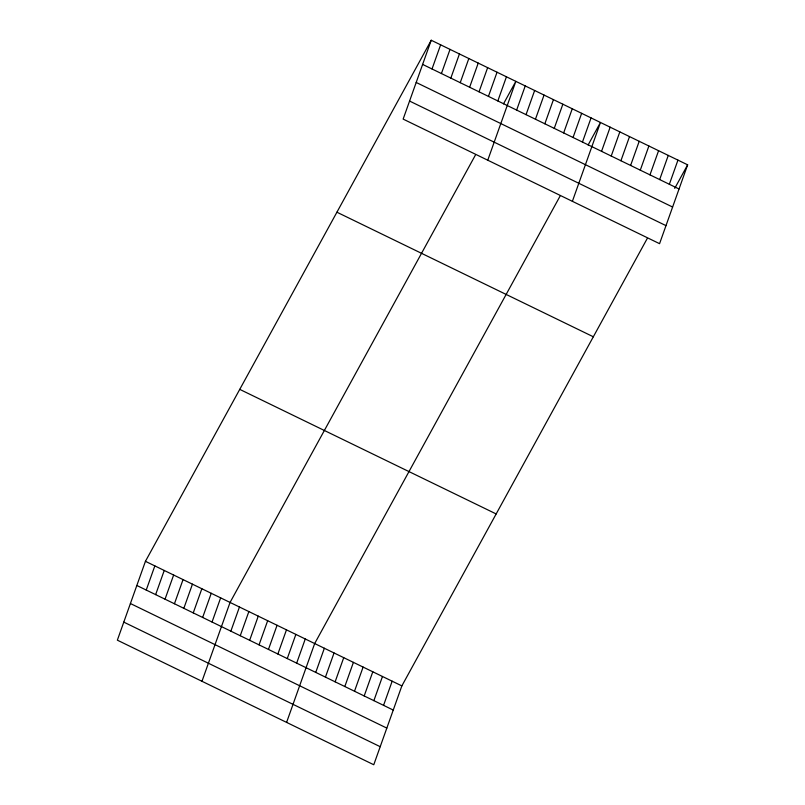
<?xml version="1.0" encoding="UTF-8"?>
<svg xmlns="http://www.w3.org/2000/svg" width="805" height="805" viewBox="0 0 805 805"><rect width="100%" height="100%" fill="white"/><g stroke="black" fill="none" stroke-linecap="round" stroke-linejoin="round"><path stroke-width="1.21" d="M431.228 40.25L403.144 119.1L659.567 243.674L687.641 164.824L431.228 40.25L145.433 561.327L117.359 640.176L373.772 764.75L401.856 685.9L647.22 238.522M146.238 590.055L154.842 565.895M155.637 594.623L164.24 570.463M165.035 599.182L173.639 575.022M174.444 603.75L183.047 579.59M183.842 608.318L192.445 584.158M193.25 612.887L201.854 588.727M202.649 617.455L211.252 593.295M212.047 622.024L220.651 597.863M201.975 681.282L230.059 602.432L475.423 155.053M230.854 631.16L239.457 607M432.023 68.978L440.627 44.818M240.252 635.729L248.856 611.569M441.422 73.547L450.025 49.387M249.661 640.297L258.264 616.137M450.83 78.115L459.434 53.955M259.059 644.865L267.663 620.705M460.229 82.684L468.832 58.523M268.457 649.434L277.061 625.274M469.627 87.252L478.23 63.092M277.866 654.002L286.469 629.842M479.035 91.82L487.639 67.66M287.264 658.571L295.868 634.41M488.434 96.389L497.037 72.229M296.663 663.139L305.266 638.979M497.832 100.957L506.436 76.797M286.59 722.397L314.675 643.547L560.038 196.168M487.76 160.215L515.844 81.355L503.487 103.875M315.751 672.406L324.355 648.246M516.639 110.084L525.242 85.924M325.441 677.116L334.045 652.956M526.047 114.652L534.641 90.492M335.132 681.825L343.735 657.665M535.446 119.221L544.049 95.06M544.844 123.789L553.448 99.629M344.812 686.524L353.415 662.364M554.253 128.357L562.856 104.197M354.502 691.233L363.105 667.073M563.651 132.926L572.254 108.766M364.192 695.943L372.796 671.783M573.049 137.494L581.653 113.334M373.872 700.652L382.476 676.482M582.458 142.062L591.061 117.902M383.562 705.351L392.166 681.191M572.385 201.32L600.46 122.471L588.113 144.991M601.546 151.34L610.15 127.18M611.226 156.039L619.83 131.879M620.917 160.748L629.52 136.588M630.607 165.458L639.21 141.298M640.287 170.157L648.89 145.997M649.977 174.866L658.581 150.706M659.667 179.575L668.271 155.415M669.347 184.285L677.951 160.125M674.731 188.37L687.641 164.824M422.625 64.41L679.038 188.984M416.195 82.462L672.608 207.036M409.574 101.058L665.987 225.631M336.913 212.208L593.335 336.782M239.749 389.368L496.162 513.942M145.433 561.327L401.856 685.9M136.83 585.487L393.253 710.06M130.41 603.529L386.823 728.102M123.789 622.124L380.202 746.698"/></g></svg>
